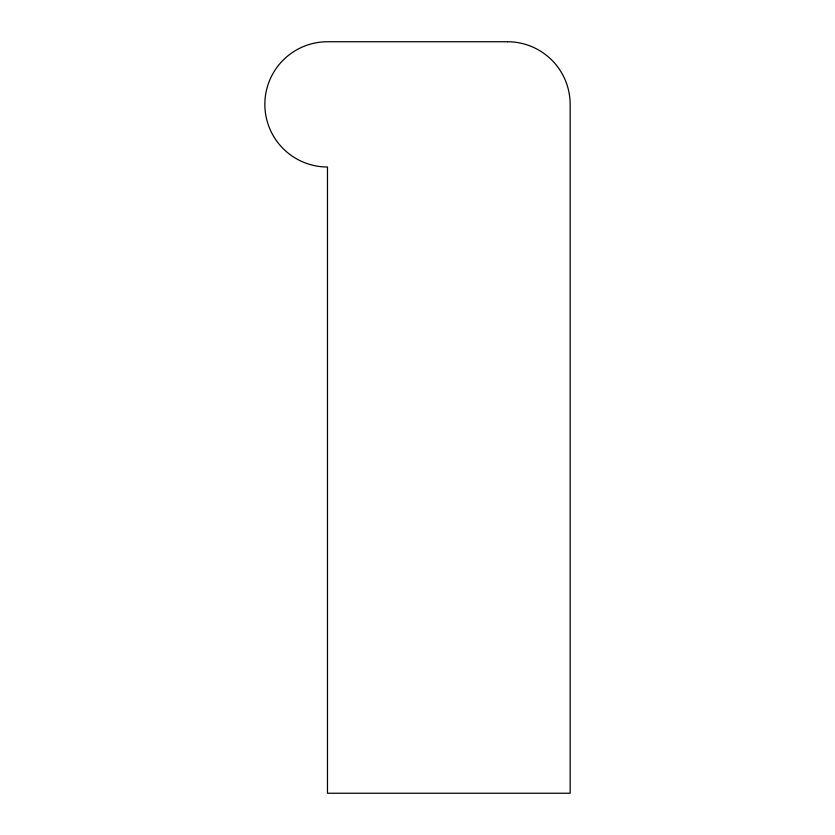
<?xml version="1.0" encoding="UTF-8"?>
<svg xmlns="http://www.w3.org/2000/svg" width="835" height="835" viewBox="0 0 835 835"><rect width="100%" height="100%" fill="white"/><g stroke="black" fill="none" stroke-linecap="round" stroke-linejoin="round"><path stroke-width="1.25" d="M507.523 41.75L327.477 41.75A62.625 62.625 0 0 0 264.852 104.375A62.625 62.625 0 0 0 327.477 167L327.477 793.25L570.148 793.25L570.148 104.375A62.625 62.625 0 0 0 507.523 41.75"/></g></svg>
